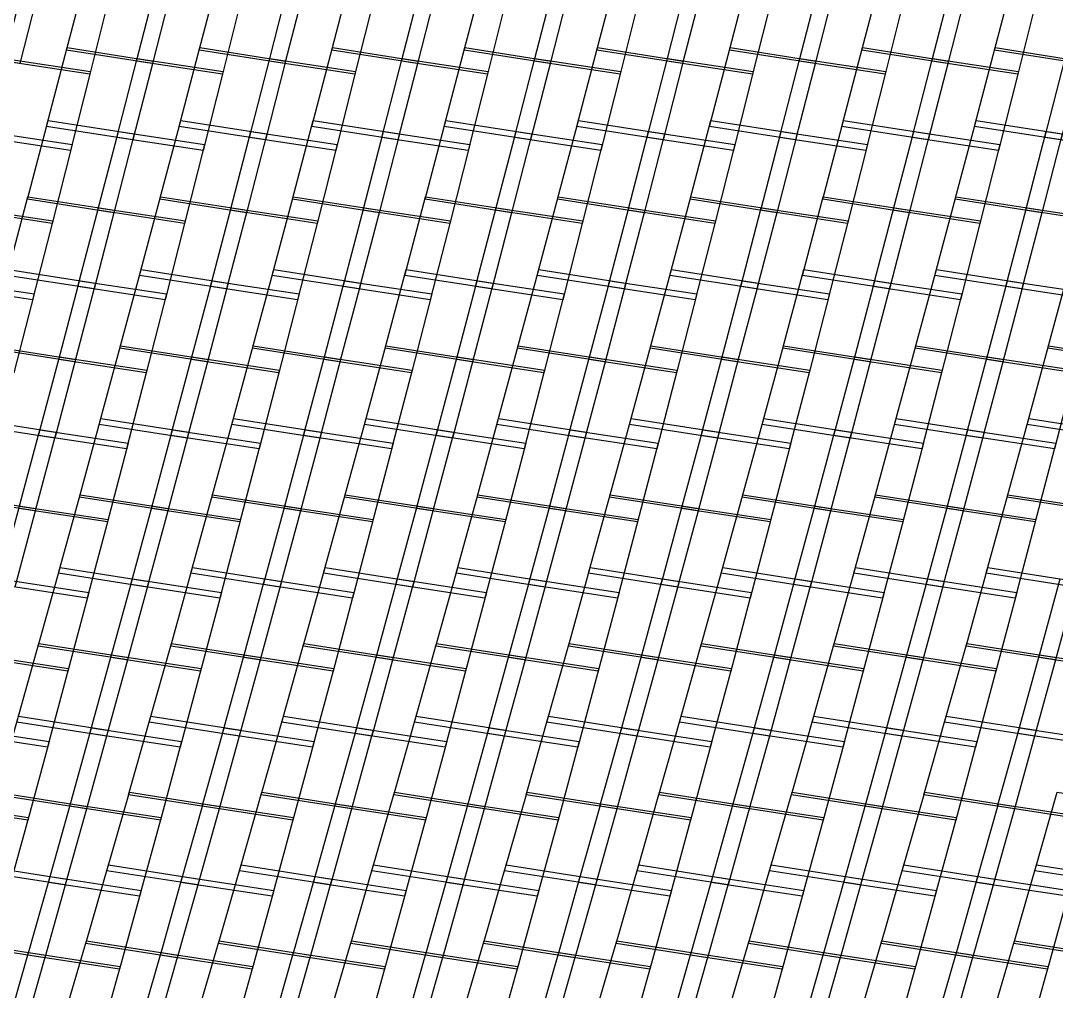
# Model space of a CAD drawing. Header units: metres. Extents: x -83.3 to -29.5, y -56.4 to 14.4.
# Drawn here: x -63.98 to -55.73, y -32.45 to -24.72 of the extents above; entities that cross this region are included whole.
import ezdxf

# ---------------------------------------------------------------- set-up
doc = ezdxf.new("R2010")
doc.units = ezdxf.units.M

msp = doc.modelspace()

# ---------------------------------------------------------------- linework, layer by layer
at = {"layer": 'Layer__irs_1c_south_america_shp'}
for points in [[(-64.50433, -24.32605), (-63.82455, -24.43198), (-63.98453, -25.05929), (-64.6676, -24.9528), (-64.50433, -24.32605)], [(-63.44861, -24.32605), (-62.76883, -24.43198), (-62.9288, -25.05929), (-63.61188, -24.9528), (-63.44861, -24.32605)], [(-62.39288, -24.32605), (-61.7131, -24.43198), (-61.87308, -25.05929), (-62.55615, -24.9528), (-62.39288, -24.32605)], [(-61.33716, -24.32605), (-60.65738, -24.43198), (-60.81735, -25.05929), (-61.50043, -24.9528), (-61.33716, -24.32605)], [(-60.28146, -24.32605), (-59.60168, -24.43198), (-59.76166, -25.05929), (-60.44473, -24.9528), (-60.28146, -24.32605)], [(-59.22574, -24.32605), (-58.54596, -24.43198), (-58.70593, -25.05929), (-59.38901, -24.9528), (-59.22574, -24.32605)], [(-58.17001, -24.32605), (-57.49023, -24.43198), (-57.65021, -25.05929), (-58.33328, -24.9528), (-58.17001, -24.32605)], [(-57.11429, -24.32605), (-56.43451, -24.43198), (-56.59448, -25.05929), (-57.27756, -24.9528), (-57.11429, -24.32605)], [(-56.05856, -24.32605), (-55.37878, -24.43198), (-55.53876, -25.05929), (-56.22183, -24.9528), (-56.05856, -24.32605)], [(-63.95029, -24.41263), (-63.26959, -24.51608), (-63.42685, -25.14377), (-64.11087, -25.03985), (-63.95029, -24.41263)], [(-62.89456, -24.41263), (-62.21387, -24.51608), (-62.37112, -25.14377), (-63.05515, -25.03985), (-62.89456, -24.41263)], [(-61.83884, -24.41263), (-61.15814, -24.51608), (-61.3154, -25.14377), (-61.99942, -25.03985), (-61.83884, -24.41263)], [(-60.78311, -24.41263), (-60.10242, -24.51608), (-60.25967, -25.14377), (-60.9437, -25.03985), (-60.78311, -24.41263)], [(-59.72742, -24.41263), (-59.04672, -24.51608), (-59.20398, -25.14377), (-59.888, -25.03985), (-59.72742, -24.41263)], [(-58.67169, -24.41263), (-57.991, -24.51608), (-58.14825, -25.14377), (-58.83228, -25.03985), (-58.67169, -24.41263)], [(-57.61597, -24.41263), (-56.93527, -24.51608), (-57.09253, -25.14377), (-57.77655, -25.03985), (-57.61597, -24.41263)], [(-56.56024, -24.41263), (-55.87955, -24.51608), (-56.0368, -25.14377), (-56.72083, -25.03985), (-56.56024, -24.41263)], [(-63.60672, -24.93306), (-62.92374, -25.03952), (-63.0849, -25.66668), (-63.77127, -25.55964), (-63.60672, -24.93306)], [(-62.55099, -24.93306), (-61.86801, -25.03952), (-62.02917, -25.66668), (-62.71555, -25.55964), (-62.55099, -24.93306)], [(-61.49527, -24.93306), (-60.81229, -25.03952), (-60.97345, -25.66668), (-61.65982, -25.55964), (-61.49527, -24.93306)], [(-60.43958, -24.93306), (-59.75659, -25.03952), (-59.91776, -25.66668), (-60.60413, -25.55964), (-60.43958, -24.93306)], [(-59.38385, -24.93306), (-58.70087, -25.03952), (-58.86203, -25.66668), (-59.5484, -25.55964), (-59.38385, -24.93306)], [(-58.32812, -24.93306), (-57.64514, -25.03952), (-57.8063, -25.66668), (-58.49268, -25.55964), (-58.32812, -24.93306)], [(-57.2724, -24.93306), (-56.58942, -25.03952), (-56.75058, -25.66668), (-57.43695, -25.55964), (-57.2724, -24.93306)], [(-56.21667, -24.93306), (-55.53369, -25.03952), (-55.69485, -25.66668), (-56.38123, -25.55964), (-56.21667, -24.93306)], [(-64.1058, -25.02008), (-63.42187, -25.124), (-63.58023, -25.75154), (-64.26758, -25.64713), (-64.1058, -25.02008)], [(-63.05008, -25.02008), (-62.36615, -25.124), (-62.52451, -25.75154), (-63.21185, -25.64713), (-63.05008, -25.02008)], [(-61.99435, -25.02008), (-61.31042, -25.124), (-61.46878, -25.75154), (-62.15613, -25.64713), (-61.99435, -25.02008)], [(-60.93863, -25.02008), (-60.2547, -25.124), (-60.41306, -25.75154), (-61.1004, -25.64713), (-60.93863, -25.02008)], [(-59.88293, -25.02008), (-59.19901, -25.124), (-59.35736, -25.75154), (-60.04471, -25.64713), (-59.88293, -25.02008)], [(-58.82721, -25.02008), (-58.14328, -25.124), (-58.30164, -25.75154), (-58.98898, -25.64713), (-58.82721, -25.02008)], [(-57.77148, -25.02008), (-57.08755, -25.124), (-57.24591, -25.75154), (-57.93326, -25.64713), (-57.77148, -25.02008)], [(-56.71576, -25.02008), (-56.03183, -25.124), (-56.19019, -25.75154), (-56.87753, -25.64713), (-56.71576, -25.02008)], [(-55.66003, -25.02008), (-54.9761, -25.124), (-55.13446, -25.75154), (-55.82181, -25.64713), (-55.66003, -25.02008)], [(-63.75909, -25.51351), (-63.07297, -25.6205), (-63.23523, -26.2475), (-63.92484, -26.13992), (-63.75909, -25.51351)], [(-62.70337, -25.51351), (-62.01724, -25.6205), (-62.1795, -26.2475), (-62.86911, -26.13992), (-62.70337, -25.51351)], [(-61.64764, -25.51351), (-60.96152, -25.6205), (-61.12378, -26.2475), (-61.81338, -26.13992), (-61.64764, -25.51351)], [(-60.59195, -25.51351), (-59.90582, -25.6205), (-60.06808, -26.2475), (-60.75769, -26.13992), (-60.59195, -25.51351)], [(-59.53622, -25.51351), (-58.8501, -25.6205), (-59.01236, -26.2475), (-59.70197, -26.13992), (-59.53622, -25.51351)], [(-58.4805, -25.51351), (-57.79437, -25.6205), (-57.95663, -26.2475), (-58.64624, -26.13992), (-58.4805, -25.51351)], [(-57.42477, -25.51351), (-56.73865, -25.6205), (-56.90091, -26.2475), (-57.59052, -26.13992), (-57.42477, -25.51351)], [(-56.36905, -25.51351), (-55.68292, -25.6205), (-55.84518, -26.2475), (-56.53479, -26.13992), (-56.36905, -25.51351)], [(-64.25562, -25.60096), (-63.56851, -25.70533), (-63.72791, -26.33274), (-64.41852, -26.22787), (-64.25562, -25.60096)], [(-63.19989, -25.60096), (-62.51279, -25.70533), (-62.67218, -26.33274), (-63.36279, -26.22787), (-63.19989, -25.60096)], [(-62.14416, -25.60096), (-61.45706, -25.70533), (-61.61646, -26.33274), (-62.30707, -26.22787), (-62.14416, -25.60096)], [(-61.08844, -25.60096), (-60.40134, -25.70533), (-60.56073, -26.33274), (-61.25134, -26.22787), (-61.08844, -25.60096)], [(-60.03275, -25.60096), (-59.34564, -25.70533), (-59.50504, -26.33274), (-60.19565, -26.22787), (-60.03275, -25.60096)], [(-58.97702, -25.60096), (-58.28992, -25.70533), (-58.44931, -26.33274), (-59.13992, -26.22787), (-58.97702, -25.60096)], [(-57.9213, -25.60096), (-57.23419, -25.70533), (-57.39359, -26.33274), (-58.0842, -26.22787), (-57.9213, -25.60096)], [(-56.86557, -25.60096), (-56.17847, -25.70533), (-56.33786, -26.33274), (-57.02847, -26.22787), (-56.86557, -25.60096)], [(-55.80984, -25.60096), (-55.12274, -25.70533), (-55.28213, -26.33274), (-55.97275, -26.22787), (-55.80984, -25.60096)], [(-63.91962, -26.12019), (-63.2301, -26.22774), (-63.39355, -26.85458), (-64.08667, -26.74642), (-63.91962, -26.12019)], [(-62.86389, -26.12019), (-62.17438, -26.22774), (-62.33783, -26.85458), (-63.03094, -26.74642), (-62.86389, -26.12019)], [(-61.80817, -26.12019), (-61.11865, -26.22774), (-61.2821, -26.85458), (-61.97522, -26.74642), (-61.80817, -26.12019)], [(-60.75247, -26.12019), (-60.06296, -26.22774), (-60.22641, -26.85458), (-60.91953, -26.74642), (-60.75247, -26.12019)], [(-59.69675, -26.12019), (-59.00723, -26.22774), (-59.17068, -26.85458), (-59.8638, -26.74642), (-59.69675, -26.12019)], [(-58.64102, -26.12019), (-57.95151, -26.22774), (-58.11496, -26.85458), (-58.80807, -26.74642), (-58.64102, -26.12019)], [(-57.5853, -26.12019), (-56.89578, -26.22774), (-57.05923, -26.85458), (-57.75235, -26.74642), (-57.5853, -26.12019)], [(-56.52957, -26.12019), (-55.84006, -26.22774), (-56.00351, -26.85458), (-56.69662, -26.74642), (-56.52957, -26.12019)], [(-64.41336, -26.20811), (-63.72287, -26.31298), (-63.88333, -26.94023), (-64.57748, -26.83484), (-64.41336, -26.20811)], [(-63.35764, -26.20811), (-62.66714, -26.31298), (-62.82761, -26.94023), (-63.52176, -26.83484), (-63.35764, -26.20811)], [(-62.30191, -26.20811), (-61.61142, -26.31298), (-61.77188, -26.94023), (-62.46603, -26.83484), (-62.30191, -26.20811)], [(-61.24619, -26.20811), (-60.55569, -26.31298), (-60.71616, -26.94023), (-61.41031, -26.83484), (-61.24619, -26.20811)], [(-60.19049, -26.20811), (-59.5, -26.31298), (-59.66046, -26.94023), (-60.35461, -26.83484), (-60.19049, -26.20811)], [(-59.13477, -26.20811), (-58.44427, -26.31298), (-58.60474, -26.94023), (-59.29889, -26.83484), (-59.13477, -26.20811)], [(-58.07904, -26.20811), (-57.38855, -26.31298), (-57.54901, -26.94023), (-58.24316, -26.83484), (-58.07904, -26.20811)], [(-57.02332, -26.20811), (-56.33282, -26.31298), (-56.49329, -26.94023), (-57.18744, -26.83484), (-57.02332, -26.20811)], [(-55.96759, -26.20811), (-55.2771, -26.31298), (-55.43756, -26.94023), (-56.13171, -26.83484), (-55.96759, -26.20811)], [(-64.07434, -26.70031), (-63.3815, -26.80842), (-63.54614, -27.4351), (-64.24271, -27.32636), (-64.07434, -26.70031)], [(-63.01862, -26.70031), (-62.32578, -26.80842), (-62.49042, -27.4351), (-63.18698, -27.32636), (-63.01862, -26.70031)], [(-61.96289, -26.70031), (-61.27005, -26.80842), (-61.43469, -27.4351), (-62.13126, -27.32636), (-61.96289, -26.70031)], [(-60.9072, -26.70031), (-60.21436, -26.80842), (-60.379, -27.4351), (-61.07556, -27.32636), (-60.9072, -26.70031)], [(-59.85147, -26.70031), (-59.15863, -26.80842), (-59.32327, -27.4351), (-60.01984, -27.32636), (-59.85147, -26.70031)], [(-58.79575, -26.70031), (-58.10291, -26.80842), (-58.26755, -27.4351), (-58.96411, -27.32636), (-58.79575, -26.70031)], [(-57.74002, -26.70031), (-57.04718, -26.80842), (-57.21182, -27.4351), (-57.90839, -27.32636), (-57.74002, -26.70031)], [(-56.6843, -26.70031), (-55.99146, -26.80842), (-56.1561, -27.4351), (-56.85266, -27.32636), (-56.6843, -26.70031)], [(-55.6286, -26.70031), (-54.93576, -26.80842), (-55.1004, -27.4351), (-55.79697, -27.32636), (-55.6286, -26.70031)], [(-64.56537, -26.7887), (-63.87149, -26.89404), (-64.03305, -27.52115), (-64.73071, -27.41526), (-64.56537, -26.7887)], [(-63.50964, -26.7887), (-62.81577, -26.89404), (-62.97733, -27.52115), (-63.67499, -27.41526), (-63.50964, -26.7887)], [(-62.45392, -26.7887), (-61.76004, -26.89404), (-61.9216, -27.52115), (-62.61926, -27.41526), (-62.45392, -26.7887)], [(-61.39819, -26.7887), (-60.70432, -26.89404), (-60.86588, -27.52115), (-61.56354, -27.41526), (-61.39819, -26.7887)], [(-60.3425, -26.7887), (-59.64862, -26.89404), (-59.81018, -27.52115), (-60.50784, -27.41526), (-60.3425, -26.7887)], [(-59.28677, -26.7887), (-58.5929, -26.89404), (-58.75446, -27.52115), (-59.45212, -27.41526), (-59.28677, -26.7887)], [(-58.23105, -26.7887), (-57.53717, -26.89404), (-57.69873, -27.52115), (-58.39639, -27.41526), (-58.23105, -26.7887)], [(-57.17532, -26.7887), (-56.48145, -26.89404), (-56.64301, -27.52115), (-57.34067, -27.41526), (-57.17532, -26.7887)], [(-56.1196, -26.7887), (-55.42572, -26.89404), (-55.58728, -27.52115), (-56.28494, -27.41526), (-56.1196, -26.7887)], [(-64.23737, -27.30665), (-63.54095, -27.41535), (-63.70694, -28.04187), (-64.4072, -27.93252), (-64.23737, -27.30665)], [(-63.18164, -27.30665), (-62.48523, -27.41535), (-62.65121, -28.04187), (-63.35147, -27.93252), (-63.18164, -27.30665)], [(-62.12592, -27.30665), (-61.4295, -27.41535), (-61.59549, -28.04187), (-62.29575, -27.93252), (-62.12592, -27.30665)], [(-61.07022, -27.30665), (-60.37381, -27.41535), (-60.53979, -28.04187), (-61.24005, -27.93252), (-61.07022, -27.30665)], [(-60.0145, -27.30665), (-59.31808, -27.41535), (-59.48407, -28.04187), (-60.18433, -27.93252), (-60.0145, -27.30665)], [(-58.95877, -27.30665), (-58.26236, -27.41535), (-58.42834, -28.04187), (-59.1286, -27.93252), (-58.95877, -27.30665)], [(-57.90305, -27.30665), (-57.20663, -27.41535), (-57.37262, -28.04187), (-58.07288, -27.93252), (-57.90305, -27.30665)], [(-56.84732, -27.30665), (-56.15091, -27.41535), (-56.31689, -28.04187), (-57.01715, -27.93252), (-56.84732, -27.30665)], [(-55.79163, -27.30665), (-55.09521, -27.41535), (-55.2612, -28.04187), (-55.96146, -27.93252), (-55.79163, -27.30665)], [(-63.66977, -27.39552), (-62.97223, -27.5014), (-63.13507, -28.12836), (-63.83646, -28.02193), (-63.66977, -27.39552)], [(-62.61404, -27.39552), (-61.9165, -27.5014), (-62.07935, -28.12836), (-62.78073, -28.02193), (-62.61404, -27.39552)], [(-61.55832, -27.39552), (-60.86078, -27.5014), (-61.02362, -28.12836), (-61.72501, -28.02193), (-61.55832, -27.39552)], [(-60.50262, -27.39552), (-59.80508, -27.5014), (-59.96793, -28.12836), (-60.66931, -28.02193), (-60.50262, -27.39552)], [(-59.4469, -27.39552), (-58.74936, -27.5014), (-58.9122, -28.12836), (-59.61359, -28.02193), (-59.4469, -27.39552)], [(-58.39117, -27.39552), (-57.69363, -27.5014), (-57.85648, -28.12836), (-58.55786, -28.02193), (-58.39117, -27.39552)], [(-57.33545, -27.39552), (-56.63791, -27.5014), (-56.80075, -28.12836), (-57.50214, -28.02193), (-57.33545, -27.39552)], [(-56.27972, -27.39552), (-55.58218, -27.5014), (-55.74503, -28.12836), (-56.44641, -28.02193), (-56.27972, -27.39552)], [(-64.39462, -27.88643), (-63.69464, -27.99573), (-63.86194, -28.62205), (-64.56586, -28.51211), (-64.39462, -27.88643)], [(-63.3389, -27.88643), (-62.63892, -27.99573), (-62.80621, -28.62205), (-63.51013, -28.51211), (-63.3389, -27.88643)], [(-62.28317, -27.88643), (-61.58319, -27.99573), (-61.75049, -28.62205), (-62.45441, -28.51211), (-62.28317, -27.88643)], [(-61.22748, -27.88643), (-60.5275, -27.99573), (-60.69479, -28.62205), (-61.39871, -28.51211), (-61.22748, -27.88643)], [(-60.17175, -27.88643), (-59.47177, -27.99573), (-59.63907, -28.62205), (-60.34299, -28.51211), (-60.17175, -27.88643)], [(-59.11603, -27.88643), (-58.41605, -27.99573), (-58.58334, -28.62205), (-59.28726, -28.51211), (-59.11603, -27.88643)], [(-58.0603, -27.88643), (-57.36032, -27.99573), (-57.52762, -28.62205), (-58.23154, -28.51211), (-58.0603, -27.88643)], [(-57.00458, -27.88643), (-56.3046, -27.99573), (-56.47189, -28.62205), (-57.17581, -28.51211), (-57.00458, -27.88643)], [(-55.94888, -27.88643), (-55.2489, -27.99573), (-55.4162, -28.62205), (-56.12012, -28.51211), (-55.94888, -27.88643)], [(-63.82413, -27.97579), (-63.12302, -28.08219), (-63.28705, -28.70899), (-63.99213, -28.602), (-63.82413, -27.97579)], [(-62.7684, -27.97579), (-62.06729, -28.08219), (-62.23132, -28.70899), (-62.9364, -28.602), (-62.7684, -27.97579)], [(-61.71268, -27.97579), (-61.01157, -28.08219), (-61.1756, -28.70899), (-61.88068, -28.602), (-61.71268, -27.97579)], [(-60.65698, -27.97579), (-59.95587, -28.08219), (-60.1199, -28.70899), (-60.82498, -28.602), (-60.65698, -27.97579)], [(-59.60126, -27.97579), (-58.90015, -28.08219), (-59.06418, -28.70899), (-59.76926, -28.602), (-59.60126, -27.97579)], [(-58.54553, -27.97579), (-57.84442, -28.08219), (-58.00845, -28.70899), (-58.71353, -28.602), (-58.54553, -27.97579)], [(-57.48981, -27.97579), (-56.7887, -28.08219), (-56.95273, -28.70899), (-57.65781, -28.602), (-57.48981, -27.97579)], [(-56.43408, -27.97579), (-55.73297, -28.08219), (-55.897, -28.70899), (-56.60208, -28.602), (-56.43408, -27.97579)], [(-64.56042, -28.49239), (-63.85663, -28.60231), (-64.0253, -29.22848), (-64.73315, -29.11789), (-64.56042, -28.49239)], [(-63.5047, -28.49239), (-62.8009, -28.60231), (-62.96957, -29.22848), (-63.67743, -29.11789), (-63.5047, -28.49239)], [(-62.44897, -28.49239), (-61.74518, -28.60231), (-61.91385, -29.22848), (-62.6217, -29.11789), (-62.44897, -28.49239)], [(-61.39328, -28.49239), (-60.68948, -28.60231), (-60.85815, -29.22848), (-61.56601, -29.11789), (-61.39328, -28.49239)], [(-60.33755, -28.49239), (-59.63376, -28.60231), (-59.80243, -29.22848), (-60.51028, -29.11789), (-60.33755, -28.49239)], [(-59.28183, -28.49239), (-58.57803, -28.60231), (-58.7467, -29.22848), (-59.45456, -29.11789), (-59.28183, -28.49239)], [(-58.2261, -28.49239), (-57.52231, -28.60231), (-57.69098, -29.22848), (-58.39883, -29.11789), (-58.2261, -28.49239)], [(-57.17038, -28.49239), (-56.46658, -28.60231), (-56.63525, -29.22848), (-57.34311, -29.11789), (-57.17038, -28.49239)], [(-56.11469, -28.49239), (-55.41089, -28.60231), (-55.57956, -29.22848), (-56.28741, -29.11789), (-56.11469, -28.49239)], [(-63.98682, -28.58227), (-63.28186, -28.68923), (-63.44714, -29.31588), (-64.15625, -29.20832), (-63.98682, -28.58227)], [(-62.93109, -28.58227), (-62.22614, -28.68923), (-62.39142, -29.31588), (-63.10052, -29.20832), (-62.93109, -28.58227)], [(-61.87537, -28.58227), (-61.17041, -28.68923), (-61.33569, -29.31588), (-62.0448, -29.20832), (-61.87537, -28.58227)], [(-60.81967, -28.58227), (-60.11472, -28.68923), (-60.28, -29.31588), (-60.98911, -29.20832), (-60.81967, -28.58227)], [(-59.76395, -28.58227), (-59.05899, -28.68923), (-59.22427, -29.31588), (-59.93338, -29.20832), (-59.76395, -28.58227)], [(-58.70822, -28.58227), (-58.00327, -28.68923), (-58.16855, -29.31588), (-58.87765, -29.20832), (-58.70822, -28.58227)], [(-57.6525, -28.58227), (-56.94754, -28.68923), (-57.11282, -29.31588), (-57.82193, -29.20832), (-57.6525, -28.58227)], [(-56.59677, -28.58227), (-55.89182, -28.68923), (-56.0571, -29.31588), (-56.7662, -29.20832), (-56.59677, -28.58227)], [(-63.66467, -29.07183), (-62.95712, -29.18237), (-63.12717, -29.80835), (-63.8389, -29.69711), (-63.66467, -29.07183)], [(-62.60895, -29.07183), (-61.9014, -29.18237), (-62.07144, -29.80835), (-62.78317, -29.69711), (-62.60895, -29.07183)], [(-61.55325, -29.07183), (-60.8457, -29.18237), (-61.01575, -29.80835), (-61.72748, -29.69711), (-61.55325, -29.07183)], [(-60.49753, -29.07183), (-59.78998, -29.18237), (-59.96002, -29.80835), (-60.67175, -29.69711), (-60.49753, -29.07183)], [(-59.4418, -29.07183), (-58.73425, -29.18237), (-58.9043, -29.80835), (-59.61603, -29.69711), (-59.4418, -29.07183)], [(-58.38608, -29.07183), (-57.67853, -29.18237), (-57.84857, -29.80835), (-58.5603, -29.69711), (-58.38608, -29.07183)], [(-57.33035, -29.07183), (-56.6228, -29.18237), (-56.79285, -29.80835), (-57.50458, -29.69711), (-57.33035, -29.07183)], [(-56.27466, -29.07183), (-55.56711, -29.18237), (-55.73715, -29.80835), (-56.44888, -29.69711), (-56.27466, -29.07183)], [(-64.14374, -29.16222), (-63.43497, -29.26973), (-63.60153, -29.8962), (-64.31454, -29.78807), (-64.14374, -29.16222)], [(-63.08801, -29.16222), (-62.37924, -29.26973), (-62.54581, -29.8962), (-63.25882, -29.78807), (-63.08801, -29.16222)], [(-62.03229, -29.16222), (-61.32352, -29.26973), (-61.49008, -29.8962), (-62.20309, -29.78807), (-62.03229, -29.16222)], [(-60.97659, -29.16222), (-60.26782, -29.26973), (-60.43439, -29.8962), (-61.1474, -29.78807), (-60.97659, -29.16222)], [(-59.92087, -29.16222), (-59.2121, -29.26973), (-59.37866, -29.8962), (-60.09167, -29.78807), (-59.92087, -29.16222)], [(-58.86514, -29.16222), (-58.15637, -29.26973), (-58.32294, -29.8962), (-59.03595, -29.78807), (-58.86514, -29.16222)], [(-57.80942, -29.16222), (-57.10065, -29.26973), (-57.26721, -29.8962), (-57.98022, -29.78807), (-57.80942, -29.16222)], [(-56.75369, -29.16222), (-56.04492, -29.26973), (-56.21149, -29.8962), (-56.9245, -29.78807), (-56.75369, -29.16222)], [(-55.698, -29.16222), (-54.98923, -29.26973), (-55.15579, -29.8962), (-55.8688, -29.78807), (-55.698, -29.16222)], [(-63.83337, -29.6774), (-63.1218, -29.78862), (-63.29337, -30.41441), (-64.00928, -30.30248), (-63.83337, -29.6774)], [(-62.77765, -29.6774), (-62.06607, -29.78862), (-62.23764, -30.41441), (-62.95355, -30.30248), (-62.77765, -29.6774)], [(-61.72195, -29.6774), (-61.01038, -29.78862), (-61.18195, -30.41441), (-61.89786, -30.30248), (-61.72195, -29.6774)], [(-60.66623, -29.6774), (-59.95465, -29.78862), (-60.12622, -30.41441), (-60.84213, -30.30248), (-60.66623, -29.6774)], [(-59.6105, -29.6774), (-58.89893, -29.78862), (-59.0705, -30.41441), (-59.78641, -30.30248), (-59.6105, -29.6774)], [(-58.55478, -29.6774), (-57.8432, -29.78862), (-58.01477, -30.41441), (-58.73068, -30.30248), (-58.55478, -29.6774)], [(-57.49905, -29.6774), (-56.78748, -29.78862), (-56.95905, -30.41441), (-57.67496, -30.30248), (-57.49905, -29.6774)], [(-56.44336, -29.6774), (-55.73178, -29.78862), (-55.90335, -30.41441), (-56.61926, -30.30248), (-56.44336, -29.6774)], [(-64.30914, -29.76835), (-63.59628, -29.87646), (-63.76428, -30.50276), (-64.48154, -30.39402), (-64.30914, -29.76835)], [(-63.25342, -29.76835), (-62.54056, -29.87646), (-62.70856, -30.50276), (-63.42581, -30.39402), (-63.25342, -29.76835)], [(-62.19769, -29.76835), (-61.48483, -29.87646), (-61.65283, -30.50276), (-62.37009, -30.39402), (-62.19769, -29.76835)], [(-61.142, -29.76835), (-60.42914, -29.87646), (-60.59714, -30.50276), (-61.31439, -30.39402), (-61.142, -29.76835)], [(-60.08627, -29.76835), (-59.37341, -29.87646), (-59.54141, -30.50276), (-60.25867, -30.39402), (-60.08627, -29.76835)], [(-59.03055, -29.76835), (-58.31769, -29.87646), (-58.48569, -30.50276), (-59.20294, -30.39402), (-59.03055, -29.76835)], [(-57.97482, -29.76835), (-57.26196, -29.87646), (-57.42996, -30.50276), (-58.14722, -30.39402), (-57.97482, -29.76835)], [(-56.9191, -29.76835), (-56.20624, -29.87646), (-56.37424, -30.50276), (-57.09149, -30.39402), (-56.9191, -29.76835)], [(-55.8634, -29.76835), (-55.15054, -29.87646), (-55.31854, -30.50276), (-56.0358, -30.39402), (-55.8634, -29.76835)], [(-63.99625, -30.25644), (-63.28064, -30.36832), (-63.45374, -30.99391), (-64.17377, -30.8813), (-63.99625, -30.25644)], [(-62.94052, -30.25644), (-62.22491, -30.36832), (-62.39801, -30.99391), (-63.11804, -30.8813), (-62.94052, -30.25644)], [(-61.88483, -30.25644), (-61.16922, -30.36832), (-61.34232, -30.99391), (-62.06235, -30.8813), (-61.88483, -30.25644)], [(-60.8291, -30.25644), (-60.11349, -30.36832), (-60.28659, -30.99391), (-61.00662, -30.8813), (-60.8291, -30.25644)], [(-59.77338, -30.25644), (-59.05777, -30.36832), (-59.23087, -30.99391), (-59.9509, -30.8813), (-59.77338, -30.25644)], [(-58.71765, -30.25644), (-58.00204, -30.36832), (-58.17514, -30.99391), (-58.89517, -30.8813), (-58.71765, -30.25644)], [(-57.66193, -30.25644), (-56.94632, -30.36832), (-57.11942, -30.99391), (-57.83945, -30.8813), (-57.66193, -30.25644)], [(-56.60623, -30.25644), (-55.89062, -30.36832), (-56.06372, -30.99391), (-56.78375, -30.8813), (-56.60623, -30.25644)], [(-64.46878, -30.34793), (-63.75186, -30.45663), (-63.92126, -31.08276), (-64.64267, -30.9734), (-64.46878, -30.34793)], [(-63.41306, -30.34793), (-62.69614, -30.45663), (-62.86554, -31.08276), (-63.58694, -30.9734), (-63.41306, -30.34793)], [(-62.35733, -30.34793), (-61.64041, -30.45663), (-61.80981, -31.08276), (-62.53122, -30.9734), (-62.35733, -30.34793)], [(-61.30164, -30.34793), (-60.58472, -30.45663), (-60.75412, -31.08276), (-61.47552, -30.9734), (-61.30164, -30.34793)], [(-60.24591, -30.34793), (-59.52899, -30.45663), (-59.69839, -31.08276), (-60.4198, -30.9734), (-60.24591, -30.34793)], [(-59.19019, -30.34793), (-58.47327, -30.45663), (-58.64267, -31.08276), (-59.36407, -30.9734), (-59.19019, -30.34793)], [(-58.13446, -30.34793), (-57.41754, -30.45663), (-57.58694, -31.08276), (-58.30835, -30.9734), (-58.13446, -30.34793)], [(-57.07874, -30.34793), (-56.36182, -30.45663), (-56.53122, -31.08276), (-57.25262, -30.9734), (-57.07874, -30.34793)], [(-56.02304, -30.34793), (-55.30612, -30.45663), (-55.47552, -31.08276), (-56.19693, -30.9734), (-56.02304, -30.34793)], [(-64.16815, -30.86161), (-63.44824, -30.9742), (-63.62292, -31.5996), (-64.34738, -31.48626), (-64.16815, -30.86161)], [(-63.11243, -30.86161), (-62.39252, -30.9742), (-62.5672, -31.5996), (-63.29166, -31.48626), (-63.11243, -30.86161)], [(-62.05673, -30.86161), (-61.33682, -30.9742), (-61.51151, -31.5996), (-62.23596, -31.48626), (-62.05673, -30.86161)], [(-61.00101, -30.86161), (-60.2811, -30.9742), (-60.45578, -31.5996), (-61.18024, -31.48626), (-61.00101, -30.86161)], [(-59.94528, -30.86161), (-59.22537, -30.9742), (-59.40005, -31.5996), (-60.12451, -31.48626), (-59.94528, -30.86161)], [(-58.88956, -30.86161), (-58.16965, -30.9742), (-58.34433, -31.5996), (-59.06879, -31.48626), (-58.88956, -30.86161)], [(-57.83383, -30.86161), (-57.11392, -30.9742), (-57.2886, -31.5996), (-58.01306, -31.48626), (-57.83383, -30.86161)], [(-56.77814, -30.86161), (-56.05823, -30.9742), (-56.23291, -31.5996), (-56.95737, -31.48626), (-56.77814, -30.86161)], [(-55.72241, -30.86161), (-55.0025, -30.9742), (-55.17719, -31.5996), (-55.90164, -31.48626), (-55.72241, -30.86161)], [(-64.63718, -30.95369), (-63.91592, -31.06302), (-64.08682, -31.68897), (-64.81265, -31.57896), (-64.63718, -30.95369)], [(-63.58145, -30.95369), (-62.8602, -31.06302), (-63.0311, -31.68897), (-63.75693, -31.57896), (-63.58145, -30.95369)], [(-62.52573, -30.95369), (-61.80447, -31.06302), (-61.97537, -31.68897), (-62.7012, -31.57896), (-62.52573, -30.95369)], [(-61.47003, -30.95369), (-60.74878, -31.06302), (-60.91968, -31.68897), (-61.64551, -31.57896), (-61.47003, -30.95369)], [(-60.41431, -30.95369), (-59.69305, -31.06302), (-59.86395, -31.68897), (-60.58978, -31.57896), (-60.41431, -30.95369)], [(-59.35858, -30.95369), (-58.63733, -31.06302), (-58.80823, -31.68897), (-59.53406, -31.57896), (-59.35858, -30.95369)], [(-58.30286, -30.95369), (-57.5816, -31.06302), (-57.7525, -31.68897), (-58.47833, -31.57896), (-58.30286, -30.95369)], [(-57.24713, -30.95369), (-56.52588, -31.06302), (-56.69678, -31.68897), (-57.42261, -31.57896), (-57.24713, -30.95369)], [(-56.19144, -30.95369), (-55.47018, -31.06302), (-55.64108, -31.68897), (-56.36691, -31.57896), (-56.19144, -30.95369)], [(-64.33414, -31.44024), (-63.61002, -31.55354), (-63.78629, -32.17874), (-64.51508, -32.06467), (-64.33414, -31.44024)], [(-63.27841, -31.44024), (-62.55429, -31.55354), (-62.73056, -32.17874), (-63.45935, -32.06467), (-63.27841, -31.44024)], [(-62.22272, -31.44024), (-61.4986, -31.55354), (-61.67487, -32.17874), (-62.40366, -32.06467), (-62.22272, -31.44024)], [(-61.16699, -31.44024), (-60.44287, -31.55354), (-60.61914, -32.17874), (-61.34793, -32.06467), (-61.16699, -31.44024)], [(-60.11127, -31.44024), (-59.38715, -31.55354), (-59.56342, -32.17874), (-60.29221, -32.06467), (-60.11127, -31.44024)], [(-59.05554, -31.44024), (-58.33142, -31.55354), (-58.50769, -32.17874), (-59.23648, -32.06467), (-59.05554, -31.44024)], [(-57.99982, -31.44024), (-57.2757, -31.55354), (-57.45197, -32.17874), (-58.18076, -32.06467), (-57.99982, -31.44024)], [(-56.94412, -31.44024), (-56.22, -31.55354), (-56.39627, -32.17874), (-57.12506, -32.06467), (-56.94412, -31.44024)], [(-55.8884, -31.44024), (-55.16428, -31.55354), (-55.34055, -32.17874), (-56.06934, -32.06467), (-55.8884, -31.44024)], [(-63.74399, -31.53291), (-63.01846, -31.64286), (-63.19086, -32.26862), (-63.92111, -32.15798), (-63.74399, -31.53291)], [(-62.68826, -31.53291), (-61.96274, -31.64286), (-62.13513, -32.26862), (-62.86539, -32.15798), (-62.68826, -31.53291)], [(-61.63257, -31.53291), (-60.90704, -31.64286), (-61.07944, -32.26862), (-61.80969, -32.15798), (-61.63257, -31.53291)], [(-60.57684, -31.53291), (-59.85132, -31.64286), (-60.02371, -32.26862), (-60.75397, -32.15798), (-60.57684, -31.53291)], [(-59.52112, -31.53291), (-58.79559, -31.64286), (-58.96799, -32.26862), (-59.69824, -32.15798), (-59.52112, -31.53291)], [(-58.46539, -31.53291), (-57.73987, -31.64286), (-57.91226, -32.26862), (-58.64252, -32.15798), (-58.46539, -31.53291)], [(-57.40967, -31.53291), (-56.68414, -31.64286), (-56.85654, -32.26862), (-57.58679, -32.15798), (-57.40967, -31.53291)], [(-56.35397, -31.53291), (-55.62845, -31.64286), (-55.80084, -32.26862), (-56.5311, -32.15798), (-56.35397, -31.53291)], [(-64.50937, -32.04501), (-63.7807, -32.15905), (-63.95874, -32.78402), (-64.69223, -32.66918), (-64.50937, -32.04501)], [(-63.45364, -32.04501), (-62.72498, -32.15905), (-62.90302, -32.78402), (-63.63651, -32.66918), (-63.45364, -32.04501)], [(-62.39795, -32.04501), (-61.66928, -32.15905), (-61.84732, -32.78402), (-62.58081, -32.66918), (-62.39795, -32.04501)], [(-61.34222, -32.04501), (-60.61356, -32.15905), (-60.7916, -32.78402), (-61.52509, -32.66918), (-61.34222, -32.04501)], [(-60.2865, -32.04501), (-59.55783, -32.15905), (-59.73587, -32.78402), (-60.46936, -32.66918), (-60.2865, -32.04501)], [(-59.23077, -32.04501), (-58.50211, -32.15905), (-58.68015, -32.78402), (-59.41364, -32.66918), (-59.23077, -32.04501)], [(-58.17505, -32.04501), (-57.44638, -32.15905), (-57.62442, -32.78402), (-58.35791, -32.66918), (-58.17505, -32.04501)], [(-57.11935, -32.04501), (-56.39069, -32.15905), (-56.56873, -32.78402), (-57.30222, -32.66918), (-57.11935, -32.04501)], [(-56.06363, -32.04501), (-55.33496, -32.15905), (-55.513, -32.78402), (-56.24649, -32.66918), (-56.06363, -32.04501)], [(-63.9155, -32.13828), (-63.18539, -32.24892), (-63.35944, -32.87447), (-64.09445, -32.76311), (-63.9155, -32.13828)], [(-62.85977, -32.13828), (-62.12967, -32.24892), (-62.30371, -32.87447), (-63.03873, -32.76311), (-62.85977, -32.13828)], [(-61.80408, -32.13828), (-61.07397, -32.24892), (-61.24802, -32.87447), (-61.98303, -32.76311), (-61.80408, -32.13828)], [(-60.74835, -32.13828), (-60.01825, -32.24892), (-60.19229, -32.87447), (-60.92731, -32.76311), (-60.74835, -32.13828)], [(-59.69263, -32.13828), (-58.96252, -32.24892), (-59.13657, -32.87447), (-59.87158, -32.76311), (-59.69263, -32.13828)], [(-58.6369, -32.13828), (-57.9068, -32.24892), (-58.08084, -32.87447), (-58.81586, -32.76311), (-58.6369, -32.13828)], [(-57.58118, -32.13828), (-56.85107, -32.24892), (-57.02512, -32.87447), (-57.76013, -32.76311), (-57.58118, -32.13828)], [(-56.52548, -32.13828), (-55.79538, -32.24892), (-55.96942, -32.87447), (-56.70444, -32.76311), (-56.52548, -32.13828)]]:
    msp.add_lwpolyline(points, dxfattribs=at)

doc.saveas('drawing.dxf')
